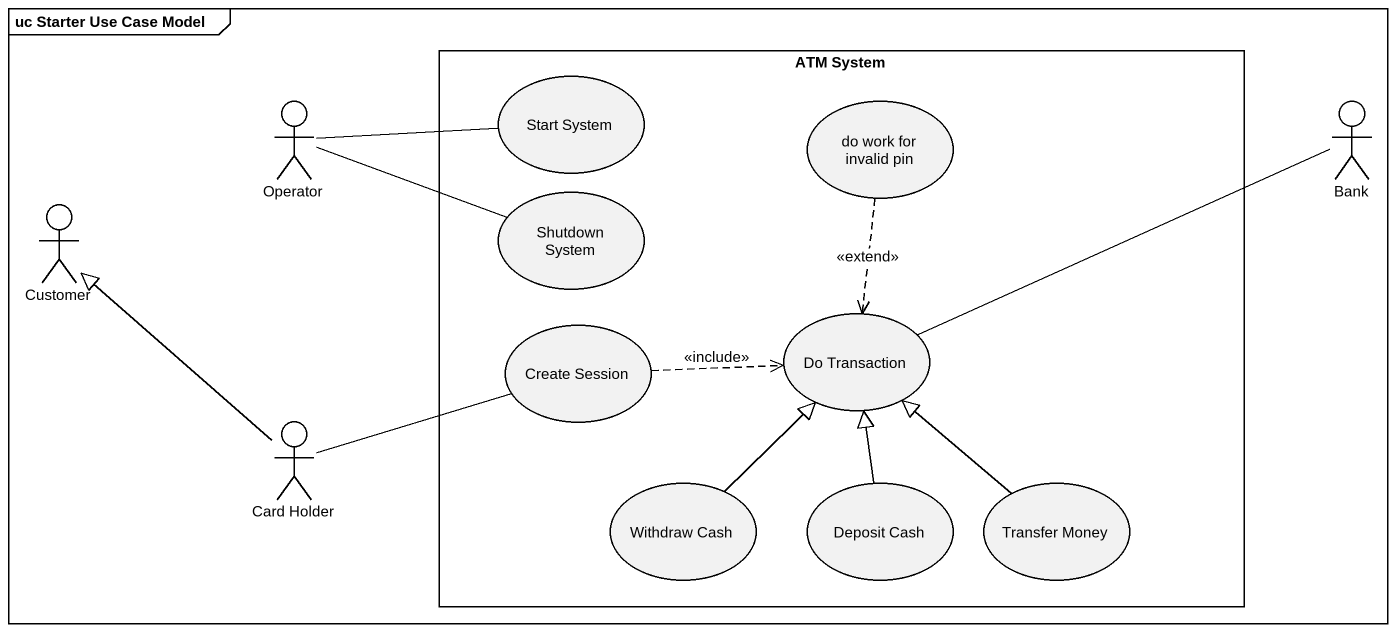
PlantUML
@startuml
mainframe uc Starter Use Case Model
rectangle "ATM System" as ATM_System {
  usecase "Start System" as Start_System
  usecase "do work for invalid pin" as do_work_for_invalid_pin
  usecase "Shutdown System" as Shutdown_System
  usecase "Create Session" as Create_Session
  usecase "Do Transaction" as Do_Transaction
  usecase "Withdraw Cash" as Withdraw_Cash
  usecase "Deposit Cash" as Deposit_Cash
  usecase "Transfer Money" as Transfer_Money
}
actor Operator
actor Bank
actor Customer
actor "Card Holder" as Card_Holder
Operator -right- Start_System
Operator -right- Shutdown_System
do_work_for_invalid_pin ..> Do_Transaction : <<extend>>
Bank -left- Do_Transaction
Create_Session .right.> Do_Transaction : <<include>>
Card_Holder -up-|> Customer
Card_Holder -right- Create_Session
Withdraw_Cash -up-|> Do_Transaction
Deposit_Cash -up-|> Do_Transaction
Transfer_Money -up-|> Do_Transaction
@enduml
